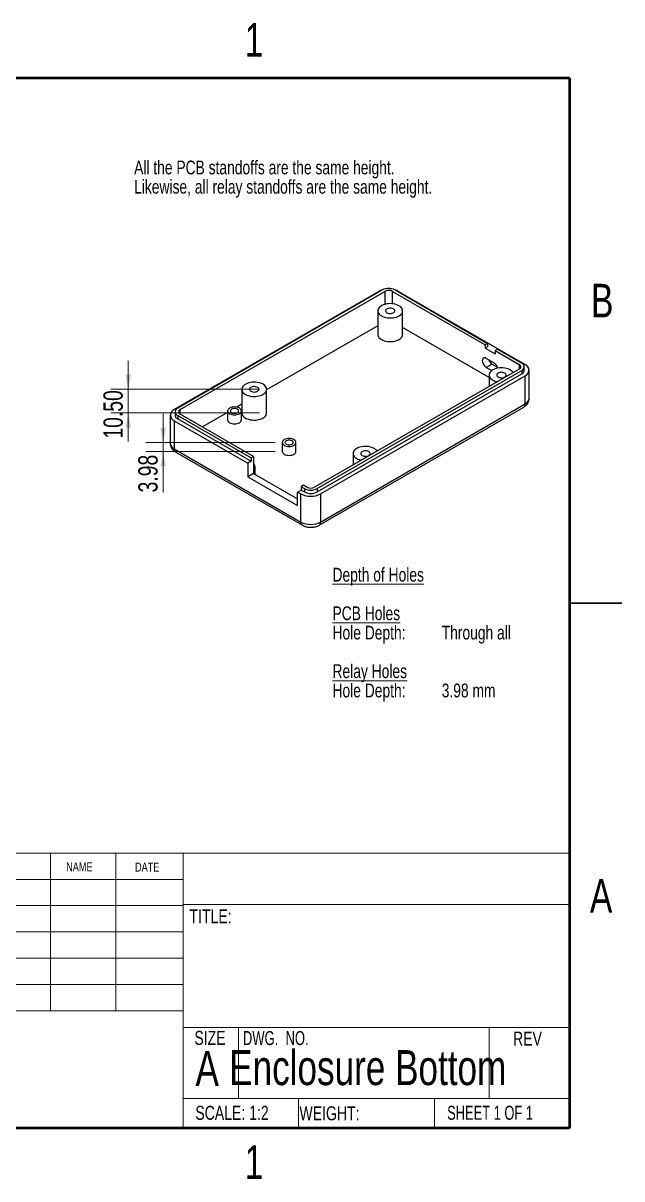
# Model space of a CAD drawing. Header units: millimetres. Extents: x 0 to 276, y 0 to 213.
# Drawn here: x 167.6 to 276.2, y 3.5 to 213.1 of the extents above; entities that cross this region are included whole.
import ezdxf

# ---------------------------------------------------------------- set-up
doc = ezdxf.new("R2010")
doc.units = ezdxf.units.MM
doc.styles.add('SLDTEXTSTYLE0', font='TXT', dxfattribs={"width": 0.694444})
doc.styles.add('SLDTEXTSTYLE1', font='TXT', dxfattribs={"width": 0.75})
doc.styles.add('SLDTEXTSTYLE2', font='TXT', dxfattribs={"width": 0.6875})
doc.dimstyles.new('SLDDIMSTYLE0', dxfattribs={"dimtxt": 3.5, "dimasz": 3.302, "dimexe": 0, "dimexo": 0.0625, "dimgap": 0.875, "dimtad": 1, "dimlfac": 2, "dimrnd": 1e-09, "dimzin": 4, "dimdsep": 46, "dimtxsty": 'SLDTEXTSTYLE1', "dimsah": 1, "dimcen": 0.09, "dimadec": 0, "dimazin": 1, "dimtfac": 1, "dimtmove": 0, "dimatfit": 0, "dimfxl": 1, "dimfrac": 2, "dimtolj": 1, "dimtzin": 12, "dimarcsym": 0})
doc.dimstyles.new('SLDDIMSTYLE2', dxfattribs={"dimtxt": 3.5, "dimasz": 3.302, "dimexe": 0, "dimexo": 0.0625, "dimgap": 0.875, "dimtad": 1, "dimlfac": 2, "dimrnd": 1e-09, "dimzin": 12, "dimdsep": 46, "dimtxsty": 'SLDTEXTSTYLE1', "dimsah": 1, "dimcen": 0.09, "dimadec": 0, "dimazin": 3, "dimtfac": 1, "dimtmove": 0, "dimatfit": 0, "dimfxl": 1, "dimfrac": 2, "dimtolj": 1, "dimtzin": 12, "dimarcsym": 0})

# ---------------------------------------------------------------- blocks, each defined once
blk = doc.blocks.new('SW_NOTE_0_1')
at = {"color": 0, "linetype": 'Continuous', "lineweight": 0, "char_height": 2.5, "attachment_point": 1, "style": 'SLDTEXTSTYLE1'}
for s, insert in [('\\LDepth of Holes', (0, 3.22)), ('\\LPCB Holes', (0, -3.78)), ('Hole Depth:', (0, -7.28)), ('Through all', (19.81, -7.28)), ('\\LRelay Holes', (0, -14.28)), ('Hole Depth:', (0, -17.78)), ('3.98 mm', (19.81, -17.78))]:
    blk.add_mtext(s, dxfattribs=dict(at, insert=insert))
blk = doc.blocks.new('SW_NOTE_0_2')
at = {"color": 0, "linetype": 'Continuous', "lineweight": 0, "char_height": 2.5, "attachment_point": 1, "style": 'SLDTEXTSTYLE1'}
for s, insert in [('All the PCB standoffs are the same height.', (0, 3.22)), ('Likewise, all relay standoffs are the same height.', (0, -0.28))]:
    blk.add_mtext(s, dxfattribs=dict(at, insert=insert))
blk = doc.blocks.new('_D_15')
at = {"color": 7, "linetype": 'Continuous', "lineweight": 0}
for p, q in [((186.69, 146.7), (186.69, 151.89)), ((210.52, 146.7), (183.51, 146.7)), ((186.69, 142.41), (186.69, 146.7)), ((210.52, 142.41), (183.51, 142.41)), ((186.69, 142.41), (186.69, 137.23))]:
    blk.add_line(p, q, dxfattribs=at)
at = {"color": 7, "linetype": 'Continuous', "lineweight": 18}
for points in [[(186.69, 146.7), (187.2, 149.4), (186.18, 149.4)], [(186.69, 142.41), (186.18, 139.72), (187.2, 139.72)]]:
    blk.add_solid(points, dxfattribs=at)
at = {"color": 7, "linetype": 'Continuous', "lineweight": 18, "insert": (182.18, 137.76), "char_height": 3.5, "attachment_point": 1, "rotation": 90, "style": 'SLDTEXTSTYLE1'}
blk.add_mtext('10.50', dxfattribs=at)
blk = doc.blocks.new('_D_16')
at = {"color": 7, "linetype": 'Continuous', "lineweight": 0}
for p, q in [((193.02, 137.07), (193.02, 142.25)), ((213.34, 137.07), (189.85, 137.07)), ((193.02, 137.07), (193.02, 135.44)), ((213.34, 135.44), (189.85, 135.44)), ((193.02, 135.44), (193.02, 128))]:
    blk.add_line(p, q, dxfattribs=at)
at = {"color": 7, "linetype": 'Continuous', "lineweight": 18}
for points in [[(193.02, 137.07), (193.53, 139.76), (192.51, 139.76)], [(193.02, 135.44), (192.51, 132.74), (193.53, 132.74)]]:
    blk.add_solid(points, dxfattribs=at)
at = {"color": 7, "linetype": 'Continuous', "lineweight": 18, "insert": (188.51, 128), "char_height": 3.5, "attachment_point": 1, "rotation": 90, "style": 'SLDTEXTSTYLE1'}
blk.add_mtext('3.98', dxfattribs=at)

msp = doc.modelspace()

# ---------------------------------------------------------------- linework, layer by layer
at = {"color": 7, "linetype": 'Continuous', "lineweight": 50}
for p, q in [((12.7, 203.2), (266.7, 203.2)), ((266.7, 203.2), (266.7, 12.7)), ((266.7, 12.7), (12.7, 12.7))]:
    msp.add_line(p, q, dxfattribs=at)
at = {"color": 7, "linetype": 'Continuous', "lineweight": 25}
for p, q in [((232.154, 164.4668), (195.0309, 143.0361)), ((232.7727, 164.722), (195.6496, 143.2913)), ((196.0916, 143.0362), (233.2147, 164.4669)), ((234.6289, 164.4669), (251.4182, 154.7746)), ((235.0708, 164.722), (251.8602, 155.0298)), ((235.6895, 164.4668), (258.6705, 151.2002)), ((231.9501, 160.9383), (231.9501, 156.6515)), ((236.4501, 156.6515), (236.4501, 160.9383)), ((231.9501, 158.2253), (211.7877, 146.5857)), ((252.1225, 148.8564), (236.4501, 157.9039)), ((251.8602, 155.0298), (251.4182, 154.7746)), ((251.4182, 154.7746), (251.4182, 154.1622)), ((251.8602, 154.4174), (251.4182, 154.1622)), ((251.4182, 154.1622), (253.2214, 153.1213)), ((251.8602, 155.0298), (251.8602, 154.4174)), ((253.6633, 153.9888), (253.2214, 153.7337)), ((253.2214, 153.7337), (257.6099, 151.2003)), ((253.2214, 153.7337), (253.2214, 153.1213)), ((253.6633, 153.9888), (258.0518, 151.4554)), ((253.0269, 151.4984), (251.6127, 152.3148)), ((252.6733, 151.294), (251.6127, 150.6817)), ((252.6733, 151.294), (253.6394, 150.7364)), ((257.6099, 150.3839), (220.4867, 128.9532)), ((220.9287, 128.698), (258.0518, 150.1287)), ((220.9287, 128.0856), (258.0518, 149.5163)), ((221.5474, 127.7284), (258.6705, 149.1592)), ((251.6127, 150.6817), (252.6142, 150.1036)), ((252.1225, 149.2931), (252.1225, 147.2161)), ((258.0518, 150.1287), (258.0518, 149.5163)), ((258.5277, 150.1797), (258.5277, 150.7921)), ((258.6705, 144.0558), (258.6705, 149.1592)), ((259.4027, 145.0763), (259.4027, 150.1797)), ((207.2877, 146.701), (207.2877, 142.4141)), ((211.7877, 142.4141), (211.7877, 146.701)), ((195.1737, 142.628), (195.1737, 142.0156)), ((204.7102, 142.7824), (204.7102, 141.1559)), ((207.2877, 143.9879), (206.3776, 143.4626)), ((207.2102, 141.1559), (207.2102, 142.7824)), ((221.2885, 122.0528), (258.4116, 143.4835)), ((221.5474, 122.6251), (258.6705, 144.0558)), ((194.2987, 142.0156), (194.2987, 136.9122)), ((195.0309, 140.9951), (208.3599, 133.3004)), ((195.0309, 140.9951), (195.0309, 135.8917)), ((195.6496, 141.9647), (208.9786, 134.27)), ((195.6496, 141.9647), (195.6496, 141.3523)), ((195.6496, 141.3523), (208.9786, 133.6576)), ((209.4205, 134.5251), (196.0916, 142.2198)), ((204.7102, 142.5), (200.1582, 139.8722)), ((214.6097, 137.0675), (214.6097, 135.4411)), ((217.1097, 135.4411), (217.1097, 137.0675)), ((195.0309, 135.8917), (218.0119, 122.6251)), ((195.2898, 135.3194), (218.2708, 122.0528)), ((208.9786, 134.27), (209.4205, 134.5251)), ((208.9786, 134.27), (208.9786, 133.6576)), ((209.4205, 134.5251), (209.4205, 131.4631)), ((227.46, 135.0557), (227.46, 132.9787)), ((208.9786, 133.6576), (208.3599, 133.3004)), ((208.3599, 133.3004), (208.3599, 130.8508)), ((209.6851, 131.3104), (209.6851, 132.7814)), ((209.4205, 131.4631), (208.3599, 130.8508)), ((208.3599, 130.8508), (217.4108, 125.6258)), ((209.4205, 131.4631), (217.4108, 126.8504)), ((217.4108, 128.0754), (218.0296, 128.4326)), ((217.4108, 128.0754), (218.0119, 127.7284)), ((217.4108, 125.6258), (217.4108, 128.0754)), ((218.4715, 129.3001), (218.0296, 129.045)), ((218.0296, 129.045), (218.6306, 128.698)), ((218.0296, 129.045), (218.0296, 128.4326)), ((218.0296, 128.4326), (218.6306, 128.0856)), ((219.0725, 128.9532), (218.4715, 129.3001)), ((218.6306, 128.698), (218.6306, 128.0856)), ((220.9287, 128.698), (220.9287, 128.0856)), ((218.0119, 122.6251), (218.0119, 127.7284)), ((221.5474, 127.7284), (221.5474, 122.6251)), ((276.225, 107.95), (266.7, 107.95)), ((266.7, 107.95), (276.225, 107.95))]:
    msp.add_line(p, q, dxfattribs=at)
at = {"color": 8, "linetype": 'Continuous', "lineweight": 25}
for p, q in [((233.2147, 164.4669), (233.2147, 162.106)), ((234.6289, 162.2134), (234.6289, 164.4669)), ((257.6099, 151.2003), (257.6099, 150.3839)), ((196.0916, 142.2198), (196.0916, 143.0362))]:
    msp.add_line(p, q, dxfattribs=at)
at = {"color": 7, "linetype": 'Continuous', "lineweight": 18}
for p, q in [((68.3541, 62.5944), (266.7, 62.5944)), ((172.5601, 62.5944), (172.5601, 34.0194)), ((184.4607, 62.5944), (184.4607, 34.0194)), ((196.6285, 62.5944), (196.6285, 12.7)), ((153.5481, 57.8319), (196.6285, 57.8319)), ((153.5481, 53.0694), (196.6285, 53.0694)), ((196.6285, 53.2688), (266.7, 53.2688)), ((153.5481, 48.3069), (196.6285, 48.3069)), ((196.6285, 43.5444), (153.5481, 43.5444)), ((196.6285, 38.7819), (153.5481, 38.7819)), ((196.6285, 34.0194), (153.6626, 34.0194)), ((196.6285, 30.9845), (266.7, 30.9845)), ((206.6753, 30.9845), (206.6753, 18.1073)), ((252.1728, 30.9845), (252.1728, 18.1073)), ((196.6285, 18.1073), (266.7, 18.1073)), ((217.5362, 18.1073), (217.5362, 12.7)), ((242.2227, 18.1073), (242.2227, 12.7))]:
    msp.add_line(p, q, dxfattribs=at)
at = {"color": 7, "linetype": 'Continuous', "lineweight": 25, "flags": 128}
for points in [[(232.6091, 160.0199), (232.8577, 159.8959), (233.135, 159.7942), (233.4349, 159.7168), (233.7511, 159.6655), (234.0769, 159.6414), (234.4053, 159.6448), (234.7294, 159.6759), (235.0422, 159.7338), (235.337, 159.8174), (235.6076, 159.9249), (235.8482, 160.054), (236.0536, 160.202), (236.2196, 160.3656), (236.3425, 160.5414), (236.4198, 160.7258), (236.4498, 160.9146), (236.4318, 161.1039), (236.3662, 161.2897), (236.2545, 161.4681), (236.099, 161.6351), (235.903, 161.7873), (235.6707, 161.9214), (235.4071, 162.0345), (235.1178, 162.1243), (234.8089, 162.1888), (234.487, 162.2266), (234.159, 162.237), (233.8319, 162.2197), (233.5127, 162.1751), (233.2081, 162.1041), (232.9246, 162.0083), (232.6683, 161.8897), (232.4447, 161.7508), (232.2585, 161.5946), (232.1136, 161.4244), (232.0133, 161.2438), (231.9595, 161.0568), (231.9535, 160.8672), (231.9954, 160.6791), (232.0843, 160.4965), (232.2182, 160.3234), (232.3944, 160.1634), (232.6091, 160.0199)], [(233.5991, 160.5913), (233.7604, 160.5184), (233.9473, 160.4698), (234.1488, 160.4485), (234.3534, 160.4557), (234.549, 160.4908), (234.7243, 160.552), (234.8692, 160.6357), (234.9752, 160.7369), (235.0362, 160.8499), (235.0486, 160.9679), (235.0116, 161.0843), (234.9275, 161.1922), (234.8012, 161.2853), (234.6399, 161.3582), (234.453, 161.4068), (234.2515, 161.4281), (234.0469, 161.421), (233.8513, 161.3858), (233.6759, 161.3246), (233.531, 161.2409), (233.425, 161.1397), (233.3641, 161.0268), (233.3517, 160.9087), (233.3886, 160.7923), (233.4727, 160.6845), (233.5991, 160.5913)], [(232.6091, 155.733), (232.8577, 155.6091), (233.135, 155.5073), (233.4349, 155.43), (233.7511, 155.3787), (234.0769, 155.3545), (234.4053, 155.358), (234.7294, 155.389), (235.0422, 155.447), (235.337, 155.5306), (235.6076, 155.6381), (235.8482, 155.7672), (236.0536, 155.9151), (236.2196, 156.0788), (236.3425, 156.2546), (236.4198, 156.4389), (236.4498, 156.6277), (236.4501, 156.6515)], [(251.6127, 152.3148), (251.4553, 152.3852), (251.3059, 152.4111), (251.1718, 152.3912), (251.0598, 152.3265), (250.9756, 152.2203), (250.9233, 152.0779), (250.9056, 151.9065), (250.9233, 151.7146), (250.9756, 151.5118), (251.0598, 151.3083), (251.1718, 151.1144), (251.3059, 150.9397), (251.4553, 150.793), (251.6127, 150.6817)], [(256.4876, 149.736), (256.4268, 149.8228), (256.2713, 149.9899), (256.0754, 150.142), (255.8431, 150.2761), (255.5795, 150.3893), (255.2901, 150.479), (254.9812, 150.5435), (254.6594, 150.5814), (254.3314, 150.5917), (254.0043, 150.5745), (253.685, 150.5298), (253.3804, 150.4589), (253.0969, 150.3631), (252.8407, 150.2445), (252.617, 150.1056), (252.4308, 149.9493), (252.286, 149.7792), (252.1856, 149.5986), (252.1319, 149.4115), (252.1259, 149.2219), (252.1677, 149.0338), (252.2566, 148.8513), (252.3906, 148.6782), (252.5668, 148.5181), (252.7815, 148.3746), (252.7815, 148.3746)], [(253.7714, 148.9461), (253.9327, 148.8731), (254.1196, 148.8246), (254.3212, 148.8033), (254.5257, 148.8104), (254.7213, 148.8456), (254.8967, 148.9068), (255.0416, 148.9904), (255.1476, 149.0917), (255.2086, 149.2046), (255.2209, 149.3227), (255.184, 149.439), (255.0999, 149.5469), (254.9735, 149.64), (254.8122, 149.713), (254.6254, 149.7615), (254.4238, 149.7829), (254.2193, 149.7757), (254.0236, 149.7405), (253.8483, 149.6793), (253.7034, 149.5957), (253.5974, 149.4945), (253.5364, 149.3815), (253.524, 149.2634), (253.561, 149.1471), (253.6451, 149.0392), (253.7714, 148.9461)], [(207.9467, 145.7825), (208.1953, 145.6586), (208.4725, 145.5568), (208.7724, 145.4795), (209.0886, 145.4282), (209.4144, 145.404), (209.7429, 145.4075), (210.0669, 145.4385), (210.3797, 145.4965), (210.6745, 145.5801), (210.9451, 145.6876), (211.1857, 145.8167), (211.3912, 145.9646), (211.5571, 146.1283), (211.6801, 146.3041), (211.7573, 146.4884), (211.7873, 146.6772), (211.7693, 146.8666), (211.7037, 147.0524), (211.592, 147.2307), (211.4365, 147.3978), (211.2405, 147.5499), (211.0083, 147.684), (210.7447, 147.7972), (210.4553, 147.8869), (210.1464, 147.9514), (209.8246, 147.9893), (209.4966, 147.9996), (209.1695, 147.9824), (208.8502, 147.9378), (208.5456, 147.8668), (208.2621, 147.771), (208.0058, 147.6524), (207.7822, 147.5135), (207.596, 147.3573), (207.4512, 147.1871), (207.3508, 147.0065), (207.297, 146.8194), (207.291, 146.6298), (207.3329, 146.4418), (207.4218, 146.2592), (207.5558, 146.0861), (207.732, 145.926), (207.9467, 145.7825)], [(208.9366, 146.354), (209.0979, 146.281), (209.2848, 146.2325), (209.4863, 146.2112), (209.6909, 146.2183), (209.8865, 146.2535), (210.0619, 146.3147), (210.2068, 146.3983), (210.3128, 146.4996), (210.3737, 146.6125), (210.3861, 146.7306), (210.3492, 146.847), (210.2651, 146.9548), (210.1387, 147.0479), (209.9774, 147.1209), (209.7905, 147.1694), (209.589, 147.1908), (209.3844, 147.1836), (209.1888, 147.1484), (209.0135, 147.0872), (208.8686, 147.0036), (208.7625, 146.9024), (208.7016, 146.7894), (208.6892, 146.6713), (208.7262, 146.555), (208.8103, 146.4471), (208.9366, 146.354)], [(205.0763, 142.2721), (205.2658, 142.1824), (205.4819, 142.1157), (205.7164, 142.0746), (205.9602, 142.0608), (206.2041, 142.0746), (206.4386, 142.1157), (206.6547, 142.1824), (206.8441, 142.2721), (206.9996, 142.3815), (207.1151, 142.5062), (207.1862, 142.6416), (207.2102, 142.7824), (207.1862, 142.9232), (207.1151, 143.0585), (206.9996, 143.1833), (206.8441, 143.2926), (206.6547, 143.3824), (206.4386, 143.4491), (206.2041, 143.4901), (205.9602, 143.504), (205.7164, 143.4901), (205.4819, 143.4491), (205.2658, 143.3824), (205.0763, 143.2926), (204.9209, 143.1833), (204.8054, 143.0585), (204.7342, 142.9232), (204.7102, 142.7824), (204.7342, 142.6416), (204.8054, 142.5062), (204.9209, 142.3815), (205.0763, 142.2721)], [(205.4299, 142.4762), (205.5852, 142.4074), (205.7661, 142.3642), (205.9602, 142.3494), (206.1543, 142.3642), (206.3352, 142.4074), (206.4905, 142.4762), (206.6097, 142.5659), (206.6847, 142.6703), (206.7102, 142.7824), (206.6847, 142.8944), (206.6097, 142.9989), (206.4905, 143.0885), (206.3352, 143.1573), (206.1543, 143.2006), (205.9602, 143.2153), (205.7661, 143.2006), (205.5852, 143.1573), (205.4299, 143.0885), (205.3107, 142.9989), (205.2358, 142.8944), (205.2102, 142.7824), (205.2358, 142.6703), (205.3107, 142.5659), (205.4299, 142.4762)], [(204.7102, 141.1559), (204.7342, 141.0152), (204.8054, 140.8798), (204.9209, 140.755), (205.0763, 140.6457), (205.2658, 140.5559), (205.4819, 140.4893), (205.7164, 140.4482), (205.9602, 140.4343), (206.2041, 140.4482), (206.4386, 140.4893), (206.6547, 140.5559), (206.8441, 140.6457), (206.9996, 140.755), (207.1151, 140.8798), (207.1862, 141.0152), (207.2102, 141.1559)], [(207.9467, 141.4957), (208.1953, 141.3717), (208.4725, 141.27), (208.7724, 141.1927), (209.0886, 141.1414), (209.4144, 141.1172), (209.7429, 141.1206), (210.0669, 141.1517), (210.3797, 141.2096), (210.6745, 141.2932), (210.9451, 141.4007), (211.1857, 141.5298), (211.3912, 141.6778), (211.5571, 141.8414), (211.6801, 142.0173), (211.7573, 142.2016), (211.7873, 142.3904), (211.7877, 142.4141)], [(214.9758, 136.5573), (215.1653, 136.4675), (215.3814, 136.4008), (215.6159, 136.3598), (215.8597, 136.3459), (216.1036, 136.3598), (216.3381, 136.4008), (216.5542, 136.4675), (216.7436, 136.5573), (216.8991, 136.6666), (217.0146, 136.7914), (217.0857, 136.9267), (217.1097, 137.0675), (217.0857, 137.2083), (217.0146, 137.3437), (216.8991, 137.4684), (216.7436, 137.5778), (216.5542, 137.6675), (216.3381, 137.7342), (216.1036, 137.7753), (215.8597, 137.7891), (215.6159, 137.7753), (215.3814, 137.7342), (215.1653, 137.6675), (214.9758, 137.5778), (214.8204, 137.4684), (214.7049, 137.3437), (214.6337, 137.2083), (214.6097, 137.0675), (214.6337, 136.9267), (214.7049, 136.7914), (214.8204, 136.6666), (214.9758, 136.5573)], [(215.3294, 136.7614), (215.4847, 136.6926), (215.6656, 136.6493), (215.8597, 136.6346), (216.0538, 136.6493), (216.2347, 136.6926), (216.39, 136.7614), (216.5092, 136.851), (216.5842, 136.9555), (216.6097, 137.0675), (216.5842, 137.1796), (216.5092, 137.284), (216.39, 137.3737), (216.2347, 137.4425), (216.0538, 137.4857), (215.8597, 137.5005), (215.6656, 137.4857), (215.4847, 137.4425), (215.3294, 137.3737), (215.2102, 137.284), (215.1353, 137.1796), (215.1097, 137.0675), (215.1353, 136.9555), (215.2102, 136.851), (215.3294, 136.7614)], [(231.8251, 135.4987), (231.7644, 135.5855), (231.6089, 135.7525), (231.4129, 135.9047), (231.1806, 136.0388), (230.917, 136.1519), (230.6277, 136.2417), (230.3188, 136.3062), (229.9969, 136.344), (229.6689, 136.3544), (229.3418, 136.3371), (229.0225, 136.2925), (228.7179, 136.2215), (228.4345, 136.1257), (228.1782, 136.0071), (227.9546, 135.8682), (227.7683, 135.712), (227.6235, 135.5418), (227.5231, 135.3613), (227.4694, 135.1742), (227.4634, 134.9846), (227.5053, 134.7965), (227.5941, 134.614), (227.7281, 134.4408), (227.9043, 134.2808), (228.119, 134.1373), (228.119, 134.1373)], [(214.6097, 135.4411), (214.6337, 135.3003), (214.7049, 135.1649), (214.8204, 135.0402), (214.9758, 134.9308), (215.1653, 134.8411), (215.3814, 134.7744), (215.6159, 134.7333), (215.8597, 134.7195), (216.1036, 134.7333), (216.3381, 134.7744), (216.5542, 134.8411), (216.7436, 134.9308), (216.8991, 135.0402), (217.0146, 135.1649), (217.0857, 135.3003), (217.1097, 135.4411)], [(229.109, 134.7088), (229.2703, 134.6358), (229.4571, 134.5872), (229.6587, 134.5659), (229.8632, 134.5731), (230.0589, 134.6083), (230.2342, 134.6695), (230.3791, 134.7531), (230.4851, 134.8543), (230.5461, 134.9673), (230.5585, 135.0854), (230.5215, 135.2017), (230.4374, 135.3096), (230.311, 135.4027), (230.1497, 135.4757), (229.9629, 135.5242), (229.7613, 135.5455), (229.5568, 135.5384), (229.3612, 135.5032), (229.1858, 135.442), (229.0409, 135.3583), (228.9349, 135.2571), (228.8739, 135.1442), (228.8616, 135.0261), (228.8985, 134.9097), (228.9826, 134.8019), (229.109, 134.7088)]]:
    msp.add_lwpolyline(points, dxfattribs=at)
at = {"color": 7, "linetype": 'Continuous', "lineweight": 25}
for centre, radius, start, end in [((233.6169, 161.8663), 2.9837, 105.992536, 119.36043), ((233.9218, 162.5166), 2.4869, 62.48064, 117.51936), ((233.9218, 163.1022), 1.537, 62.609779, 117.390282), ((234.2267, 161.8665), 2.9836, 60.639288, 74.007945), ((233.0625, 156.754), 1.1171, 185.264058, 246.056268), ((253.4947, 152.5813), 1.527, 200.119094, 237.460305), ((252.1856, 150.1906), 1.5551, 12.72169, 57.246485), ((257.4549, 150.7921), 0.4366, 290.783452, 69.216363), ((257.793, 150.7921), 0.712, 291.312667, 68.687333), ((258.2733, 150.1797), 1.0951, 291.268324, 68.731676), ((257.7351, 150.246), 0.7954, 293.46187, 355.218158), ((254.1496, 150.8266), 2.8079, 240.839948, 258.819489), ((195.4281, 142.0156), 1.0951, 111.268295, 248.73176), ((195.9084, 142.628), 0.712, 111.312676, 248.687416), ((196.2465, 142.628), 0.4366, 110.783433, 249.21659), ((195.986, 142.096), 0.8163, 185.653341, 245.666825), ((208.4, 142.5166), 1.1171, 185.264008, 246.056165), ((209.1592, 132.7814), 0.5152, 300.485319, 59.514676), ((229.4872, 136.5894), 2.808, 240.840298, 258.819122), ((219.7796, 130.9035), 2.4869, 242.480577, 297.519393), ((219.7796, 130.2911), 2.4869, 242.480577, 297.519393), ((219.7796, 130.3179), 1.537, 242.609672, 297.390321), ((219.7796, 131.1231), 3.8273, 242.491437, 297.508544), ((219.7796, 126.0197), 3.8273, 242.491437, 297.508544)]:
    msp.add_arc(centre, radius, start, end, dxfattribs=at)
at = {"color": 8, "linetype": 'Continuous', "lineweight": 25}
for centre, radius, start, end in [((258.1625, 145.1933), 1.2458, 294.068001, 354.611947), ((258.0727, 143.9815), 0.6024, 304.234114, 7.078016), ((195.539, 137.0292), 1.2458, 185.388174, 245.931986), ((195.6251, 135.8158), 0.5991, 172.72362, 235.964216), ((218.606, 122.5492), 0.5989, 172.726477, 236.134972), ((220.9532, 122.5493), 0.5991, 303.889997, 7.264537)]:
    msp.add_arc(centre, radius, start, end, dxfattribs=at)
at = {"color": 7, "linetype": 'Continuous', "lineweight": 25}
for points, knots in [([(258.4116, 143.4835), (258.4703, 143.5194), (258.6101, 143.6048), (258.8075, 143.7645), (258.9963, 143.9615), (259.1507, 144.1768), (259.2707, 144.407), (259.3553, 144.6571), (259.4004, 144.8831), (259.3981, 145.0267), (259.3973, 145.0775)], [0, 0, 0, 0, 0.10445268, 0.24841316, 0.38709594, 0.52149464, 0.65278132, 0.78203807, 0.92298646, 1, 1, 1, 1]), ([(194.3041, 136.911), (194.3029, 136.8715), (194.2989, 136.7439), (194.3372, 136.5313), (194.4142, 136.2821), (194.5289, 136.0493), (194.6757, 135.8342), (194.8541, 135.6384), (195.0583, 135.4632), (195.2129, 135.3672), (195.2898, 135.3194)], [0, 0, 0, 0, 0.06001005, 0.19395061, 0.32578768, 0.45697265, 0.58905209, 0.72366416, 0.86242998, 1, 1, 1, 1]), ([(218.2708, 122.0528), (218.3295, 122.0208), (218.4781, 121.9398), (218.7354, 121.8372), (219.042, 121.7501), (219.3621, 121.6944), (219.6896, 121.6699), (220.0197, 121.6771), (220.3485, 121.7164), (220.6724, 121.7891), (220.977, 121.8939), (221.1788, 121.9902), (221.2771, 122.0463), (221.2885, 122.0528)], [0, 0, 0, 0, 0.06577688, 0.16640922, 0.26803501, 0.37005142, 0.47202638, 0.57423628, 0.67727964, 0.78176331, 0.88843031, 0.98711037, 1, 1, 1, 1])]:
    msp.add_open_spline(points, degree=3, knots=knots, dxfattribs=at)

# ---------------------------------------------------------------- block references
at = {"color": 7, "linetype": 'Continuous', "lineweight": 0}
for name, p in [('SW_NOTE_0_2', (187.7506, 184.9655)), ('SW_NOTE_0_1', (223.7347, 111.1185))]:
    msp.add_blockref(name, p, dxfattribs=at)

# ---------------------------------------------------------------- texts
for s, insert, char_height, attachment_point, style in [('1', (209.4886, 213.1127), 6.096, 2, 'SLDTEXTSTYLE1'), ('B', (272.6534, 165.8377), 6.096, 2, 'SLDTEXTSTYLE1'), ('NAME', (175.4238, 60.923), 1.651, 1, 'SLDTEXTSTYLE1'), ('DATE', (187.9149, 60.8789), 1.651, 1, 'SLDTEXTSTYLE1'), ('A', (272.4566, 57.8877), 6.096, 2, 'SLDTEXTSTYLE1'), ('TITLE:', (197.7934, 52.393), 2.54, 1, 'SLDTEXTSTYLE1'), ('SIZE', (198.6796, 30.358), 2.54, 1, 'SLDTEXTSTYLE1'), ('DWG.  NO.', (207.4807, 30.3225), 2.54, 1, 'SLDTEXTSTYLE0'), ('REV', (256.4849, 30.2233), 2.54, 1, 'SLDTEXTSTYLE1'), ('A', (198.88, 26.7244), 6.35, 1, 'SLDTEXTSTYLE1'), ('Enclosure Bottom', (230.1269, 26.8729), 6.35, 2, 'SLDTEXTSTYLE1'), ('SCALE: 1:2', (198.8486, 16.7647), 2.54, 1, 'SLDTEXTSTYLE1'), ('SHEET 1 OF 1', (244.5309, 16.7729), 2.54, 1, 'SLDTEXTSTYLE2'), ('WEIGHT:', (217.74, 16.6777), 2.54, 1, 'SLDTEXTSTYLE1'), ('1', (209.4886, 9.6127), 6.096, 2, 'SLDTEXTSTYLE1')]:
    msp.add_mtext(s, dxfattribs=dict(at, insert=insert, char_height=char_height, attachment_point=attachment_point, style=style))

# ---------------------------------------------------------------- dimensions: what is measured, and where the dimension line sits
at = {"color": 7, "linetype": 'Continuous', "lineweight": 18}
for base, p1, p2, dimstyle, picture, middle in [((186.6872, 146.701), (211.7877, 142.4141), (211.7877, 146.701), 'SLDDIMSTYLE0', '_D_15', (186.6872, 143.5819)), ((193.021, 135.4411), (214.6097, 137.0675), (214.6097, 135.4411), 'SLDDIMSTYLE2', '_D_16', (193.021, 132.5265))]:
    dim = msp.add_linear_dim(base=base, p1=p1, p2=p2, angle=90, dimstyle=dimstyle, dxfattribs=at)
    dim.commit()
    dim.dimension.update_dxf_attribs({"geometry": picture, "text_midpoint": middle, "dimtype": 160})

doc.saveas('drawing.dxf')
